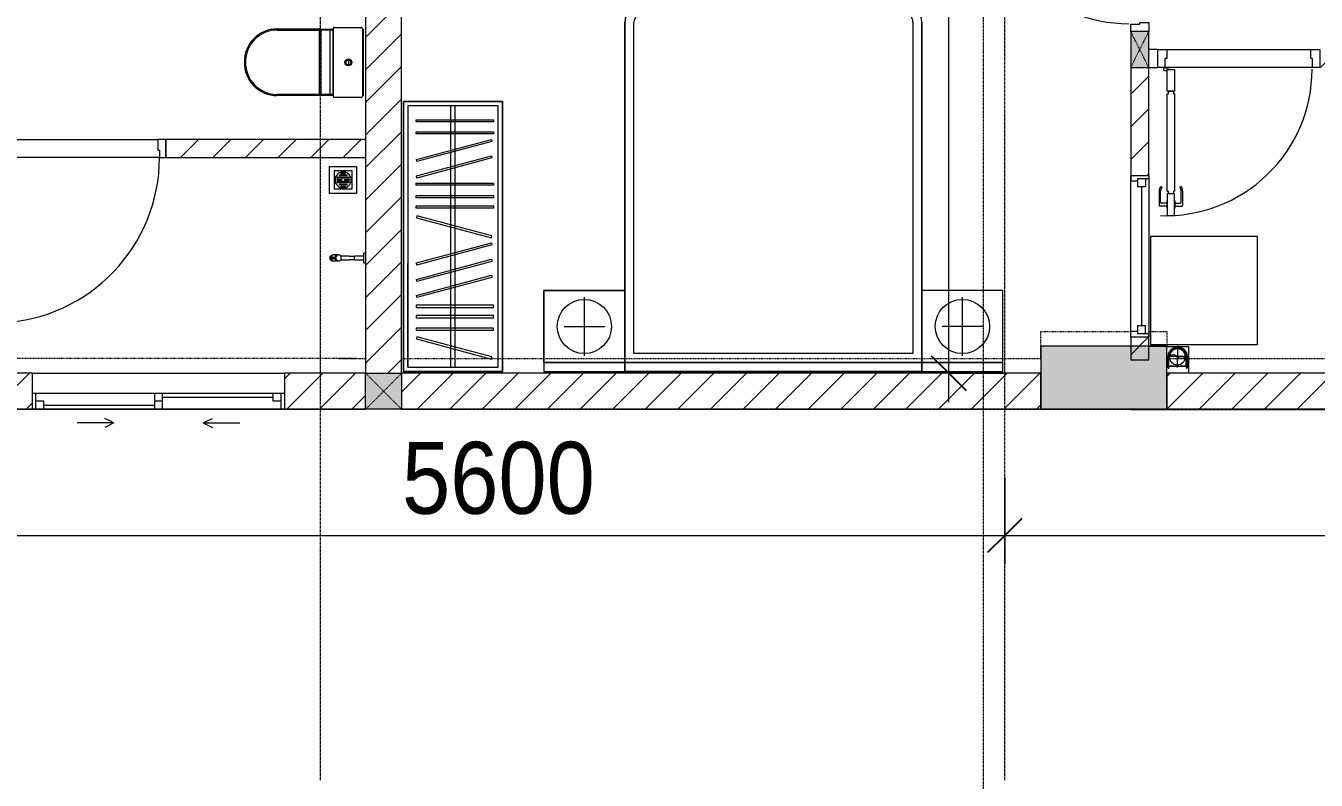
# Model space of a CAD drawing. Header units: millimetres. Extents: x 1591 to 240306, y -15958 to 82755.
# Drawn here: x 127616 to 134784, y 15175 to 19368 of the extents above; entities that cross this region are included whole.
import ezdxf

# ---------------------------------------------------------------- set-up
doc = ezdxf.new("R2010")
doc.units = ezdxf.units.MM
for name, pattern in [('Dash', [6, 3, -3]), ('Dash 1_8_', [6.35, 3.175, -3.175]), ('Dash Dot 3_16_', [7.9375, 4.7625, -1.5875, 0, -1.5875]), ('Grid Line', [22.225, 12.7, -3.175, 3.175, -3.175]), ('IMPORT-CENTER _2_', [40.64, 25.4, -5.08, 5.08, -5.08])]:
    doc.linetypes.add(name, pattern=pattern)
for name, color, linetype, lineweight in [('0-1', 7, 'Continuous', 5), ('A-ANNO-DIMS', 211, 'Continuous', 9), ('A-ANNO-DIMS-160', 211, 'Continuous', 9), ('A-AREA', 32, 'Dash 1_8_', 9), ('A-DETL-GENF-1', 9, 'Continuous', 9), ('A-DETL-GENF-2', 1, 'Continuous', 9), ('A-DOOR-1', 254, 'Continuous', 9), ('A-DOOR-2', 9, 'Continuous', 9), ('A-DOOR-3', 1, 'Continuous', 9), ('A-DOOR-FRAM-1', 1, 'Continuous', 9), ('A-FLOR-1', 250, 'Continuous', 9), ('A-FLOR-2', 9, 'Continuous', 9), ('A-GLAZ', 151, 'Continuous', 9), ('A-GLAZ-1', 254, 'Continuous', 9), ('A-GLAZ-2', 9, 'Continuous', 9), ('A-WALL', 113, 'Continuous', 9), ('A-WALL-1', 253, 'Continuous', 18), ('A-WALL-2', 9, 'Continuous', 9), ('A-WALL-3', 113, 'Continuous', 18), ('A-WALL-PATT-1', 10, 'Continuous', 9), ('A-WALL-PATT-2', 111, 'Continuous', 9), ('G-ANNO-SYMB-1', 111, 'Dash Dot 3_16_', 18), ('G-IMPT-1', 254, 'Continuous', 9), ('G-IMPT-2', 8, 'IMPORT-CENTER _2_', 9), ('G-IMPT-3', 8, 'Continuous', 9), ('I-FURN-1', 254, 'Continuous', 9), ('M-EQPM', 50, 'Continuous', 9), ('P-SANR-FIXT', 6, 'Continuous', 9), ('S-COLS', 52, 'Continuous', 9), ('S-COLS-1', 52, 'Continuous', 5), ('S-COLS-2', 7, 'Continuous', 18), ('S-COLS-3', 254, 'Continuous', 9), ('S-COLS-4', 253, 'Continuous', 18), ('S-COLS-5', 52, 'Continuous', 18), ('S-COLS-HDLN', 52, 'Dash', 9), ('S-COLS-HDLN-1', 9, 'Dash', 9), ('S-GRID-1', 1, 'Grid Line', 9)]:
    doc.layers.add(name, color=color, linetype=linetype, lineweight=lineweight)
doc.styles.add('UTM Avo', font='UTM Avo.ttf', dxfattribs={"width": 0.9, "height": 400})
doc.dimstyles.new('1_Dim_chi_tiet_2_5', dxfattribs={"dimscale": 304.8, "dimtxt": 399.720379, "dimasz": 0.629921, "dimexe": 0.524934, "dimexo": 0.0625, "dimgap": 0.052493, "dimtad": 1, "dimdec": 0, "dimrnd": 5, "dimzin": 0, "dimdsep": 46, "dimtxsty": 'UTM Avo', "dimblk1": 'OBLIQUE', "dimblk2": 'OBLIQUE', "dimsah": 1, "dimcen": 0.09, "dimdle": 0.524934, "dimazin": 0, "dimtfac": 1, "dimtdec": 4, "dimtix": 1, "dimtmove": 0, "dimatfit": 3, "dimfxl": 1.049869, "dimfxlon": 1, "dimtvp": 1, "dimtolj": 1, "dimtzin": 0, "dimarcsym": 2})
doc.dimstyles.new('1_Dim_chi_tiet_2_5_1', dxfattribs={"dimscale": 304.8, "dimtxt": 399.720379, "dimasz": 0.629921, "dimexe": 0.524934, "dimexo": 0.0625, "dimgap": 0.052493, "dimtad": 1, "dimdec": 0, "dimrnd": 5, "dimzin": 0, "dimdsep": 46, "dimtxsty": 'UTM Avo', "dimblk1": 'OBLIQUE', "dimblk2": 'OBLIQUE', "dimsah": 1, "dimcen": 0.09, "dimdle": 0.524934, "dimazin": 0, "dimtfac": 1, "dimtdec": 4, "dimtix": 1, "dimtmove": 0, "dimatfit": 3, "dimfxl": 1.049869, "dimfxlon": 1, "dimtvp": 1, "dimtolj": 1, "dimtzin": 0, "dimarcsym": 2})
pattern_1 = [(45, (0, 0), (-90.50967, 90.50967), [])]
pattern_2 = [(45, (11001.35, 0), (-90.50967, 90.50967), [])]

# ---------------------------------------------------------------- blocks, each defined once
blk = doc.blocks.new('NCV_TKTC_KET CAU_rvt-1-TKCS_MB TẦNG 3-4')
at = {"layer": 'S-COLS-1'}
blk.add_hatch(color=256, dxfattribs=at).paths.add_polyline_path([(122952.6, 17236.9), (122952.6, 17586.9), (122252.6, 17586.9), (122252.6, 17236.9)])
at = {"layer": 'A-FLOR-1'}
blk.add_line((122752.4, 17235.3), (124752.5, 17235.3), dxfattribs=at)
at = {"layer": 'S-COLS-2'}
for p, q in [((122952.6, 17586.9), (122252.6, 17586.9)), ((122252.6, 17586.9), (122252.6, 17236.9)), ((122952.6, 17236.9), (122952.6, 17586.9)), ((122252.6, 17236.9), (122952.6, 17236.9))]:
    blk.add_line(p, q, dxfattribs=at)
blk = doc.blocks.new('DOOR_CW_01 CANH MO-PANEL KINH - DIW_01-900x2200-CỬA GỖ VÂN LAMINATE-V156-TKCS_MB TẦNG 3-4')
at = {"layer": 'A-DETL-GENF-1'}
for p, q in [((-397, -182), (-397, -62)), ((-397, -62), (-357, -62)), ((-357, -62), (-357, -182)), ((-357, -182), (-397, -182)), ((-397, -196), (-391, -196)), ((-397, -738), (-397, -196)), ((-391, -196), (-391, -182)), ((-391, -182), (-363, -182)), ((-363, -182), (-363, -196)), ((-357, -196), (-363, -196)), ((-357, -196), (-357, -738)), ((-433.9, -711.2), (-427.3, -715.8)), ((-320.1, -711.2), (-326.7, -715.8)), ((-442, -737), (-442, -816.5)), ((-434, -799.5), (-434, -737)), ((-397, -738), (-391, -738)), ((-357, -752), (-397, -752)), ((-397, -752), (-397, -872)), ((-391, -752), (-391, -738)), ((-363, -752), (-391, -752)), ((-357, -738), (-363, -738)), ((-363, -738), (-363, -752)), ((-357, -872), (-357, -752)), ((-320, -799.5), (-320, -737)), ((-312, -737), (-312, -816.5)), ((-399, -820.5), (-438, -820.5)), ((-399, -803.5), (-430, -803.5)), ((-399, -792.2), (-399, -831.8)), ((-397, -792.2), (-399, -792.2)), ((-399, -831.8), (-397, -831.8)), ((-397, -792.2), (-397, -831.8)), ((-357, -792.2), (-357, -831.8)), ((-357, -792.2), (-355, -792.2)), ((-355, -831.8), (-357, -831.8)), ((-355, -792.2), (-355, -831.8)), ((-355, -803.5), (-324, -803.5)), ((-355, -820.5), (-316, -820.5)), ((-397, -872), (-357, -872))]:
    blk.add_line(p, q, dxfattribs=at)
blk.add_circle((-407, -60), 10, dxfattribs=at)
for centre, radius, start, end in [((-407, -60), 814, 268, 0), ((-397, -737), 45, 145, 180), ((-397, -737), 37, 145, 180), ((-357, -737), 37, 0, 35), ((-357, -737), 45, 360, 35), ((-438, -816.5), 4, 180, 270), ((-430, -799.5), 4, 180, 270), ((-324, -799.5), 4, 270, 0), ((-316, -816.5), 4, 270, 0)]:
    blk.add_arc(centre, radius, start, end, dxfattribs=at)
at = {"layer": 'A-DOOR-2'}
for p, q in [((-450, -50), (-450, 50)), ((-450, 50), (-400, 50)), ((-400, 50), (-400, 0)), ((400, 0), (400, 50)), ((400, 50), (450, 50)), ((-410, -50), (-450, -50)), ((-410, 0), (-410, -50)), ((-400, 0), (-410, 0)), ((-407, -50), (-382, -50)), ((410, 0), (400, 0)), ((410, -50), (410, 0)), ((450, -50), (410, -50))]:
    blk.add_line(p, q, dxfattribs=at)
blk = doc.blocks.new('M_Fixed - 900 x 1400-901190-TKCS_MB TẦNG 3-4')
at = {"layer": 'A-GLAZ-2'}
for p, q in [((-450, 63), (-431, 63)), ((-431, 63), (-431, 0)), ((-431, 44), (-387, 44)), ((-387, 44), (-387, 0)), ((-387, 22), (387, 22)), ((387, 44), (387, 0)), ((431, 44), (387, 44)), ((431, 63), (431, 0)), ((448.9, 63), (431, 63)), ((-450, -37), (-418, -37)), ((-431, 0), (-387, 0)), ((-418, 0), (-418, -37)), ((387, 0), (431, 0)), ((418, 0), (418, -37)), ((450, -37), (418, -37))]:
    blk.add_line(p, q, dxfattribs=at)
blk = doc.blocks.new('MAY GIAT - MAY GIAT_dwg-348053-TKCS_MB TẦNG 3-4')
at = {"layer": 'G-IMPT-1', "flags": 128}
blk.add_lwpolyline([(5, 596.6), (5, 2.3), (605, 2.3), (605, 596.6)], close=True, dxfattribs=at)
blk = doc.blocks.new('MAY GIAT - MAY GIAT-348233-TKCS_MB TẦNG 3-4')
at = {"layer": 'I-FURN-1'}
for p, q in [((5, 596.6), (5, 2.3)), ((605, 596.6), (5, 596.6)), ((605, 2.3), (605, 596.6)), ((5, 2.3), (605, 2.3))]:
    blk.add_line(p, q, dxfattribs=at)
blk.add_blockref('MAY GIAT - MAY GIAT_dwg-348053-TKCS_MB TẦNG 3-4', (0, 0))
blk = doc.blocks.new('G1_SOF - BO TRU - 100x200-745959-TKCS_MB TẦNG 3-4')
at = {"layer": 'S-COLS'}
blk.add_hatch(color=256, dxfattribs=at).paths.add_polyline_path([(-50, 100), (-50, -100), (50, -100), (50, 100)])
at = {"layer": 'S-COLS-4'}
for p, q in [((50, 100), (-50, 100)), ((-50, 100), (-50, -100)), ((50, -100), (50, 100)), ((-50, -100), (50, -100))]:
    blk.add_line(p, q, dxfattribs=at)
at = {"layer": 'S-COLS-HDLN-1'}
for p, q in [((50, 100), (-50, -100)), ((-50, 100), (50, -100))]:
    blk.add_line(p, q, dxfattribs=at)
blk = doc.blocks.new('DOOR_CW_01 CANH MO-PANEL KINH - DIG_01-900x2200-CỬA NHÔM KÍNH-901215-TKCS_MB TẦNG 3-4')
at = {"layer": 'A-DETL-GENF-1'}
for p, q in [((-397, -182), (-397, -62)), ((-397, -62), (-357, -62)), ((-357, -62), (-357, -182)), ((-357, -182), (-397, -182)), ((-397, -196), (-391, -196)), ((-397, -738), (-397, -196)), ((-391, -196), (-391, -182)), ((-391, -182), (-363, -182)), ((-363, -182), (-363, -196)), ((-357, -196), (-363, -196)), ((-357, -196), (-357, -738)), ((-433.9, -711.2), (-427.3, -715.8)), ((-320.1, -711.2), (-326.7, -715.8)), ((-442, -737), (-442, -816.5)), ((-434, -799.5), (-434, -737)), ((-397, -738), (-391, -738)), ((-357, -752), (-397, -752)), ((-397, -752), (-397, -872)), ((-391, -752), (-391, -738)), ((-363, -752), (-391, -752)), ((-357, -738), (-363, -738)), ((-363, -738), (-363, -752)), ((-357, -872), (-357, -752)), ((-320, -799.5), (-320, -737)), ((-312, -737), (-312, -816.5)), ((-399, -820.5), (-438, -820.5)), ((-399, -803.5), (-430, -803.5)), ((-399, -792.2), (-399, -831.8)), ((-397, -792.2), (-399, -792.2)), ((-399, -831.8), (-397, -831.8)), ((-397, -792.2), (-397, -831.8)), ((-357, -792.2), (-357, -831.8)), ((-357, -792.2), (-355, -792.2)), ((-355, -831.8), (-357, -831.8)), ((-355, -792.2), (-355, -831.8)), ((-355, -803.5), (-324, -803.5)), ((-355, -820.5), (-316, -820.5)), ((-397, -872), (-357, -872))]:
    blk.add_line(p, q, dxfattribs=at)
blk.add_circle((-407, -60), 10, dxfattribs=at)
for centre, radius, start, end in [((-407, -60), 814, 268, 0), ((-397, -737), 45, 145, 180), ((-397, -737), 37, 145, 180), ((-357, -737), 37, 0, 35), ((-357, -737), 45, 360, 35), ((-438, -816.5), 4, 180, 270), ((-430, -799.5), 4, 180, 270), ((-324, -799.5), 4, 270, 0), ((-316, -816.5), 4, 270, 0)]:
    blk.add_arc(centre, radius, start, end, dxfattribs=at)
at = {"layer": 'A-DOOR-2'}
for p, q in [((-450, -50), (-450, 50)), ((-450, 50), (-400, 50)), ((-400, 50), (-400, 0)), ((400, 0), (400, 50)), ((400, 50), (450, 50)), ((450, 50), (450, -50)), ((-410, -50), (-450, -50)), ((-410, 0), (-410, -50)), ((-400, 0), (-410, 0)), ((-407, -50), (-382, -50)), ((410, 0), (400, 0)), ((410, -50), (410, 0)), ((450, -50), (410, -50))]:
    blk.add_line(p, q, dxfattribs=at)
blk = doc.blocks.new('GIUONG NGU-2TAB-1600x2000 - GIUONG NGU-2TAB-1600x2000-885815-TKCS_MB TẦNG 3-4')
at = {"layer": 'I-FURN-1'}
for p, q in [((458.5, 0), (8.5, 0)), ((8.5, 0), (8.5, -50)), ((458.5, -50), (458.5, 0)), ((2108.2, 0), (458.5, 0)), ((458.5, 0), (458.5, -50)), ((458.5, 0), (2108.2, 0)), ((2108.2, -50), (2108.2, 0)), ((458.5, -50), (8.5, -50)), ((8.5, -50), (8.5, -450.3)), ((8.5, -50), (458.5, -50)), ((458.5, -50), (8.5, -50)), ((8.5, -50), (8.5, -450.3)), ((458.5, -450.3), (458.5, -50)), ((2108.2, -50), (458.5, -50)), ((458.5, -50), (458.5, -1938.9)), ((458.5, -50), (2108.2, -50)), ((458.5, -1938.9), (458.5, -50)), ((458.5, -450.3), (458.5, -50)), ((458.5, -50), (2108.2, -50)), ((2558.2, 0), (2108.2, 0)), ((2108.2, 0), (2108.2, -50)), ((2558.2, -50), (2108.2, -50)), ((2108.2, -50), (2108.2, -450.3)), ((2108.2, -1938.9), (2108.2, -50)), ((2108.2, -50), (2558.2, -50)), ((2108.2, -50), (2558.2, -50)), ((2108.2, -450.3), (2108.2, -50)), ((2108.2, -50), (2108.2, -1938.9)), ((2558.2, -50), (2558.2, 0)), ((2558.2, -450.3), (2558.2, -50)), ((2558.2, -50), (2558.2, -450.3)), ((233.5, -86.8), (233.5, -413.5)), ((508.5, -100), (2058.2, -100)), ((508.5, -1938.9), (508.5, -100)), ((2058.2, -100), (2058.2, -1938.9)), ((2333.2, -86.8), (2333.2, -413.5)), ((120.2, -250.2), (346.8, -250.2)), ((2446.5, -250.2), (2219.8, -250.2)), ((8.5, -450.3), (458.5, -450.3)), ((8.5, -450.3), (458.5, -450.3)), ((2108.2, -450.3), (2558.2, -450.3)), ((2558.2, -450.3), (2108.2, -450.3)), ((1997.1, -2000), (569.6, -2000)), ((569.6, -2050), (1997.1, -2050)), ((1997.1, -2050), (569.6, -2050))]:
    blk.add_line(p, q, dxfattribs=at)
for centre in [(233.5, -250.2), (2333.2, -250.2)]:
    blk.add_circle(centre, 150.7, dxfattribs=at)
for centre, radius, start, end in [((569.6, -1938.9), 111.1, 180, 270), ((569.6, -1938.9), 111.1, 180, 270), ((569.6, -1938.9), 61.1, 180, 270), ((1997.1, -1938.9), 111.1, 270, 360), ((1997.1, -1938.9), 61.1, 270, 0), ((1997.1, -1938.9), 111.1, 270, 0)]:
    blk.add_arc(centre, radius, start, end, dxfattribs=at)
blk = doc.blocks.new('TU QUAN AO-SUITE ROOM_3 - TU QUAN AO-SUITE ROOM_3-901193-TKCS_MB TẦNG 3-4')
at = {"layer": 'I-FURN-1'}
for p, q in [((-550, 1500), (0, 1500)), ((-550, 0), (-550, 1500)), ((0, 1500), (-550, 1500)), ((-550, 1500), (-550, 0)), ((-24, 1476), (-526, 1476)), ((-526, 1476), (-526, 600)), ((-526, 1476), (-526, 24)), ((-287, 576), (-287, 1476)), ((-263, 576), (-263, 1476)), ((-24, 24), (-24, 1476)), ((0, 1500), (0, 0)), ((0, 0), (0, 1500)), ((-480.1, 1386.9), (-480.1, 1398.9)), ((-480.1, 1398.9), (-50.1, 1398.9)), ((-480.1, 1386.9), (-480.1, 1398.9)), ((-50.1, 1386.9), (-480.1, 1386.9)), ((-50.1, 1398.9), (-50.1, 1386.9)), ((-480.1, 1320.5), (-480.1, 1332.5)), ((-480.1, 1332.5), (-50.1, 1332.5)), ((-480.1, 1320.5), (-480.1, 1332.5)), ((-50.1, 1320.5), (-480.1, 1320.5)), ((-50.1, 1332.5), (-50.1, 1320.5)), ((-478.3, 1178.1), (-61.3, 1289.9)), ((-58.2, 1278.3), (-475.2, 1166.5)), ((-61.3, 1289.9), (-58.2, 1278.3)), ((-478.3, 1086.9), (-61.3, 1198.6)), ((-475.2, 1166.5), (-478.3, 1178.1)), ((-58.2, 1187.1), (-475.2, 1075.3)), ((-61.3, 1198.6), (-58.2, 1187.1)), ((-475.2, 1075.3), (-478.3, 1086.9)), ((-480.1, 1035.3), (-480.1, 1047.3)), ((-480.1, 1047.3), (-50.1, 1047.3)), ((-480.1, 1035.3), (-480.1, 1047.3)), ((-50.1, 1035.3), (-480.1, 1035.3)), ((-50.1, 1047.3), (-50.1, 1035.3)), ((-480.1, 965.8), (-480.1, 977.8)), ((-480.1, 977.8), (-50.1, 977.8)), ((-480.1, 965.8), (-480.1, 977.8)), ((-50.1, 965.8), (-480.1, 965.8)), ((-50.1, 977.8), (-50.1, 965.8)), ((-480.1, 908.6), (-480.1, 920.6)), ((-480.1, 920.6), (-50.1, 920.6)), ((-480.1, 908.6), (-480.1, 920.6)), ((-50.1, 908.6), (-480.1, 908.6)), ((-475.2, 865.5), (-478.3, 853.9)), ((-58.2, 753.7), (-475.2, 865.5)), ((-50.1, 920.6), (-50.1, 908.6)), ((-478.3, 853.9), (-61.3, 742.1)), ((-61.3, 742.1), (-58.2, 753.7)), ((-478.3, 603.1), (-61.3, 714.9)), ((-58.2, 703.3), (-475.2, 591.5)), ((-61.3, 714.9), (-58.2, 703.3)), ((-550, 24), (-550, 576)), ((-526, 24), (-526, 600)), ((-478.3, 511.9), (-61.3, 623.6)), ((-475.2, 591.5), (-478.3, 603.1)), ((-58.2, 612.1), (-475.2, 500.3)), ((-287, 24), (-287, 576)), ((-263, 24), (-263, 576)), ((-61.3, 623.6), (-58.2, 612.1)), ((-478.3, 423.1), (-61.3, 534.9)), ((-475.2, 500.3), (-478.3, 511.9)), ((-58.2, 523.3), (-475.2, 411.5)), ((-61.3, 534.9), (-58.2, 523.3)), ((-480.1, 368.4), (-480.1, 356.4)), ((-50.1, 368.4), (-480.1, 368.4)), ((-475.2, 411.5), (-478.3, 423.1)), ((-50.1, 356.4), (-50.1, 368.4)), ((-480.1, 356.4), (-50.1, 356.4)), ((-480.1, 311.2), (-480.1, 299.2)), ((-50.1, 311.2), (-480.1, 311.2)), ((-480.1, 299.2), (-50.1, 299.2)), ((-50.1, 299.2), (-50.1, 311.2)), ((-480.1, 241.7), (-480.1, 229.7)), ((-50.1, 241.7), (-480.1, 241.7)), ((-480.1, 229.7), (-50.1, 229.7)), ((-50.1, 229.7), (-50.1, 241.7)), ((-475.2, 192.7), (-478.3, 181.1)), ((-478.3, 181.1), (-61.3, 69.4)), ((-58.2, 80.9), (-475.2, 192.7)), ((-61.3, 69.4), (-58.2, 80.9)), ((-526, 24), (-24, 24)), ((0, 0), (-550, 0)), ((-550, 0), (0, 0))]:
    blk.add_line(p, q, dxfattribs=at)
blk = doc.blocks.new('NCV_TKTC_TANG 3 - 4_rvt-2-TKCS_MB TẦNG 3-4')
at = {"layer": 'A-WALL-PATT-1'}
h = blk.add_hatch(dxfattribs=at)
h.set_pattern_fill('FP_1', color=256, style=0, pattern_type=2)
h.set_pattern_definition(pattern_1)
h.paths.add_polyline_path([(122752.6, 17511.9), (122852.6, 17511.9), (122852.6, 17636.9), (122752.6, 17636.9)])
h.paths.add_polyline_path([(122852.6, 18536.9), (122852.6, 19136.9), (122752.6, 19136.9), (122752.6, 18536.9)])
h.paths.add_polyline_path([(122752.6, 20236.9), (122852.6, 20236.9), (122852.6, 20536.5), (122752.6, 20536.5), (122752.6, 20336.9)])
h.paths.add_polyline_path([(122752.6, 21336.5), (122852.6, 21336.5), (122852.6, 22236.9), (122752.6, 22236.9), (122752.6, 21501.2)])
h = blk.add_hatch(dxfattribs=at)
h.set_pattern_fill('FP_1', color=256, style=0, pattern_type=2)
h.set_pattern_definition(pattern_1)
h.paths.add_polyline_path([(123852.6, 19136.9), (123852.6, 19236.9), (123802.6, 19236.9), (123802.6, 19136.9), (123819.7, 19136.9)])
h.paths.add_polyline_path([(122902.6, 19136.9), (122902.6, 19236.9), (122852.6, 19236.9), (122852.6, 19136.9)])
at = {"layer": 'A-FLOR-2'}
for p, q in [((122952.6, 19236.9), (123752.6, 19236.9)), ((122852.6, 17587.4), (122952.6, 17587.4))]:
    blk.add_line(p, q, dxfattribs=at)
at = {"layer": 'A-WALL-1'}
for p, q in [((122902.6, 19236.9), (122852.6, 19236.9)), ((122902.6, 19136.9), (122902.6, 19236.9)), ((122752.6, 19136.9), (122752.6, 18536.9)), ((122852.6, 18536.9), (122852.6, 19136.9)), ((122852.6, 19136.9), (122902.6, 19136.9)), ((122752.6, 18536.9), (122852.6, 18536.9)), ((122752.6, 17636.9), (122752.6, 17511.9)), ((122852.6, 17636.9), (122752.6, 17636.9)), ((122852.6, 17511.9), (122852.6, 17636.9)), ((122752.6, 17511.9), (122852.6, 17511.9))]:
    blk.add_line(p, q, dxfattribs=at)
at = {"layer": 'A-WALL-2'}
for p, q in [((122952.6, 19236.9), (123752.6, 19236.9)), ((123762.6, 19136.9), (122942.6, 19136.9)), ((122752.6, 17636.9), (122752.6, 18536.9)), ((122852.6, 18536.9), (122852.6, 17636.9))]:
    blk.add_line(p, q, dxfattribs=at)
at = {"layer": 'A-DOOR-1', "rotation": 269.9999999999995}
blk.add_blockref('DOOR_CW_01 CANH MO-PANEL KINH - DIW_01-900x2200-CỬA GỖ VÂN LAMINATE-V156-TKCS_MB TẦNG 3-4', (122802.6, 19786.9), dxfattribs=at)
at = {"layer": 'A-DOOR-1'}
blk.add_blockref('DOOR_CW_01 CANH MO-PANEL KINH - DIG_01-900x2200-CỬA NHÔM KÍNH-901215-TKCS_MB TẦNG 3-4', (123352.6, 19186.9), dxfattribs=at)
at = {"layer": 'A-GLAZ-1', "rotation": 269.9999999999995}
blk.add_blockref('M_Fixed - 900 x 1400-901190-TKCS_MB TẦNG 3-4', (122789.6, 18086.9), dxfattribs=at)
at = {"layer": 'I-FURN-1'}
for name, p, rotation in [('GIUONG NGU-2TAB-1600x2000 - GIUONG NGU-2TAB-1600x2000-885815-TKCS_MB TẦNG 3-4', (122051, 17446.9), 180), ('MAY GIAT - MAY GIAT-348233-TKCS_MB TẦNG 3-4', (122860.3, 18202.4), 269.9999999999991)]:
    blk.add_blockref(name, p, dxfattribs=dict(at, rotation=rotation))
blk.add_blockref('TU QUAN AO-SUITE ROOM_3 - TU QUAN AO-SUITE ROOM_3-901193-TKCS_MB TẦNG 3-4', (119262.6, 17446.9), dxfattribs=at)
at = {"layer": 'S-COLS-3', "rotation": 180}
blk.add_blockref('G1_SOF - BO TRU - 100x200-745959-TKCS_MB TẦNG 3-4', (122802.6, 19236.9), dxfattribs=at)
blk = doc.blocks.new('1_FAMILY RVT - W01-WxH 1400x1400xmm-V13-TKCS_MB TẦNG 3-4')
at = {"layer": 'A-GLAZ'}
for q in [(299.2, 197.79), (299.2, 146.99), (451.6, 172.39)]:
    blk.add_line((248.4, 172.39), q, dxfattribs=at)
blk = doc.blocks.new('G1_SOF - BO TRU - 200x200-3054294-TKCS_MB TẦNG 3-4')
at = {"layer": 'S-COLS'}
blk.add_hatch(color=256, dxfattribs=at).paths.add_polyline_path([(100, 100), (-100, 100), (-100, -100), (100, -100)])
at = {"layer": 'S-COLS-5'}
for p, q in [((-100, 100), (100, 100)), ((-100, -100), (-100, 100)), ((100, 100), (100, -100)), ((100, -100), (-100, -100))]:
    blk.add_line(p, q, dxfattribs=at)
at = {"layer": 'S-COLS-HDLN'}
for p, q in [((100, -100), (-100, 100)), ((-100, -100), (100, 100))]:
    blk.add_line(p, q, dxfattribs=at)
blk = doc.blocks.new('TKTC_XREF_251221_MB TANG 2-7 - TKTC_XREF_260130_MB TANG 2-5_dwg_$cc-V82-TKCS_MB TẦNG 3-4')
at = {"layer": 'G-IMPT-2'}
for p, q in [((-0.673, 0), (0.673, 0)), ((0, -0.673), (0, 0.652))]:
    blk.add_line(p, q, dxfattribs=at)
at = {"layer": 'M-EQPM'}
blk.add_circle((0, 0), 0.5, dxfattribs=at)
for centre, radius, start, end in [((0, 0), 0.5, 90, 270), ((0.188, 0.25), 0.313, 126.8699, 233.1301), ((-0.188, -0.25), 0.313, 306.8699, 53.1301)]:
    blk.add_arc(centre, radius, start, end, dxfattribs=at)
blk = doc.blocks.new('TKTC_XREF_251221_MB TANG 2-7 - TKTC_XREF_260130_MB TANG 2-5_dwg_CUM U_DN100-4746796-TKCS_MB TẦNG 3-4')
at = {"layer": 'G-IMPT-3'}
blk.add_hatch(color=256, dxfattribs=at).paths.add_polyline_path([(0, 61), (0, 57), (14.8, 55.1), (28.5, 49.4), (40.3, 40.3), (49.4, 28.5), (55.1, 14.8), (57, 0), (55.1, -14.8), (49.4, -28.5), (40.3, -40.3), (28.5, -49.4), (14.8, -55.1), (0, -57), (0, -61), (15.8, -58.9), (30.5, -52.8), (43.1, -43.1), (52.8, -30.5), (58.9, -15.8), (61, 0), (58.9, 15.8), (52.8, 30.5), (43.1, 43.1), (30.5, 52.8), (15.8, 58.9)])
for p, q in [((-79.1, 66.6), (-79.1, 63.4)), ((-76.6, 66.6), (-76.6, 63.4)), ((-74.6, 66.6), (-74.6, 63.4)), ((-72.7, 69.3), (-72.7, 60.7)), ((-66.9, 67.9), (-71.7, 67.9)), ((-66.9, 62.1), (-71.7, 62.1)), ((-65, 69), (0, 69)), ((-79.1, -63.4), (-79.1, -66.6)), ((-76.6, -63.4), (-76.6, -66.6)), ((-74.6, -63.4), (-74.6, -66.6)), ((-72.7, -60.7), (-72.7, -69.3)), ((-66.9, -62.1), (-71.7, -62.1)), ((-66.9, -67.9), (-71.7, -67.9)), ((-65, -69), (0, -69))]:
    blk.add_line(p, q, dxfattribs=at)
at = {"layer": 'G-IMPT-3', "flags": 128}
for points in [[(-72.7, 67.6), (-78.1, 67.6), (-78.1, 62.4), (-72.7, 62.4)], [(-71.7, 59.2), (-66.9, 59.2), (-66.9, 70.8), (-71.7, 70.8)], [(-66.9, 70.8), (-66.9, 72.7), (-65, 72.7), (-65, 57.3), (-66.9, 57.3), (-66.9, 59.2)], [(-65, 61), (0, 61), (0, 57)], [(-72.7, -62.4), (-78.1, -62.4), (-78.1, -67.6), (-72.7, -67.6)], [(-71.7, -70.8), (-66.9, -70.8), (-66.9, -59.2), (-71.7, -59.2)], [(-66.9, -59.2), (-66.9, -57.3), (-65, -57.3), (-65, -72.7), (-66.9, -72.7), (-66.9, -70.8)], [(-65, -61), (0, -61), (0, -57)]]:
    blk.add_lwpolyline(points, dxfattribs=at)
at = {"layer": 'G-IMPT-3'}
for centre, radius, start, end in [((-78.1, 66.6), 0.96, 90, 180), ((-78.1, 63.4), 0.96, 180, 270), ((-71.1, 69.3), 1.56, 112.61986, 247.38014), ((-67.9, 65), 4.8, 143.1301, 216.8699), ((-71.1, 60.7), 1.56, 112.61986, 247.38014), ((0, 0), 69, 270, 90), ((0, 0), 61, 270, 90), ((0, 0), 57, 270, 90), ((-78.1, -63.4), 0.96, 90, 180), ((-78.1, -66.6), 0.96, 180, 270), ((-71.1, -60.7), 1.56, 112.61986, 247.38014), ((-67.9, -65), 4.8, 143.1301, 216.8699), ((-71.1, -69.3), 1.56, 112.61986, 247.38014)]:
    blk.add_arc(centre, radius, start, end, dxfattribs=at)
blk = doc.blocks.new('TKTC_XREF_251221_MB TANG 2-7 - TKTC_XREF_251221_MB TANG 2-7-2039446-TKCS_MB TẦNG 3-4')
at = {"layer": 'M-EQPM'}
for p, q in [((89301, 240), (89301, 349.9)), ((89301, 349.9), (89420.6, 349.9)), ((89420.6, 349.9), (89420.6, 240)), ((89301, 200), (89301, 240)), ((89301, 240), (89420.6, 240)), ((89420.6, 240), (89301, 240)), ((89420.8, 240), (89420.8, 200))]:
    blk.add_line(p, q, dxfattribs=at)
at = {"extrusion": (0, 0, -1), "xscale": 90.00000000005102, "yscale": 90.00000000005102, "zscale": -90.000000000051, "rotation": 270.374026779938}
blk.add_blockref('TKTC_XREF_251221_MB TANG 2-7 - TKTC_XREF_260130_MB TANG 2-5_dwg_$cc-V82-TKCS_MB TẦNG 3-4', (-89358.6, 292.9), dxfattribs=at)
at = {"xscale": 0.7894736842105242, "yscale": 0.7894736842105242, "zscale": 0.7894736842105242, "rotation": 89.99999999844378}
blk.add_blockref('TKTC_XREF_251221_MB TANG 2-7 - TKTC_XREF_260130_MB TANG 2-5_dwg_CUM U_DN100-4746796-TKCS_MB TẦNG 3-4', (89360.4, 291.3), dxfattribs=at)
blk = doc.blocks.new('1_FAMILY RVT - W01-WxH 1400x1400xmm-411185-TKCS_MB TẦNG 3-4')
at = {"layer": 'A-GLAZ'}
for p, q in [((-700, 103.81), (700, 103.81)), ((-700, -96.19), (-700, 103.81)), ((700, 103.81), (700, -96.19)), ((-700, -7.29), (-680.95, -7.29)), ((-680.95, -7.29), (-22.225, -7.29)), ((-680.95, -96.19), (-680.95, -7.29)), ((-636.5, -51.74), (-680.95, -51.74)), ((-636.5, -96.19), (-636.5, -51.74)), ((-22.225, -7.29), (22.225, -7.29)), ((-22.225, -7.29), (-22.225, -96.19)), ((22.225, -51.74), (-22.225, -51.74)), ((22.225, -7.29), (636.5, -7.29)), ((22.225, -96.19), (22.225, -7.29)), ((22.225, -29.515), (636.5, -29.515)), ((636.5, -7.29), (700, -7.29)), ((636.5, -51.74), (636.5, -7.29)), ((680.95, -51.74), (636.5, -51.74)), ((680.95, -96.19), (680.95, -7.29)), ((700, -96.19), (-700, -96.19)), ((-700, -96.19), (-636.5, -96.19)), ((-636.5, -73.965), (-22.225, -73.965)), ((-636.5, -96.19), (-22.225, -96.19)), ((-22.225, -96.19), (22.225, -96.19)), ((22.225, -96.19), (680.95, -96.19)), ((680.95, -96.19), (700, -96.19)), ((248.4, -172.39), (299.2, -146.99)), ((248.4, -172.39), (299.2, -197.79)), ((248.4, -172.39), (451.6, -172.39))]:
    blk.add_line(p, q, dxfattribs=at)
blk = doc.blocks.new('FD_04 - FD_04-900x2200mm-4731490-TKCS_MB TẦNG 3-4')
at = {"layer": 'A-DETL-GENF-2'}
for p, q in [((420, 50), (420, 970)), ((420, 970), (460, 970)), ((460, 970), (460, 50)), ((460, 50), (420, 50))]:
    blk.add_line(p, q, dxfattribs=at)
blk.add_arc((460, 50), 920, 92.49191, 180, dxfattribs=at)
at = {"layer": 'A-DOOR-FRAM-1'}
for p, q in [((-460, 50), (-495, 50)), ((-495, 50), (-495, -50)), ((-460, 10), (-460, 50)), ((-450, 10), (-460, 10)), ((-450, -50), (-450, 10)), ((460, 10), (450, 10)), ((450, 10), (450, -50)), ((495, 50), (460, 50)), ((460, 50), (460, 10)), ((495, -50), (495, 50)), ((-495, -50), (-450, -50)), ((450, -50), (495, -50))]:
    blk.add_line(p, q, dxfattribs=at)
blk = doc.blocks.new('PF_Water_Closet-Duravit-Starck 3-012601 - Generic Toilet-4731492-TKCS_MB TẦNG 3-4')
at = {"layer": 'P-SANR-FIXT'}
for p, q in [((-206.9, -272.2), (-206.9, -126.1)), ((-201.3, -118.2), (175.4, -118.2)), ((-197.1, -112.7), (172.9, -112.7)), ((-197.1, -118.2), (-197.1, -112.7)), ((172.9, -118.2), (172.9, -112.7)), ((182.6, -126.3), (182.6, -272)), ((-25.7, -195.8), (1.3, -195.8)), ((173.2, -280.1), (-201.3, -280.1)), ((-197.9, -280.1), (171.4, -280.1)), ((-197.9, -356.6), (-197.9, -280.1)), ((-192.3, -280.1), (-192.3, -349.6)), ((165.7, -280.1), (165.7, -349.6)), ((171.4, -280.1), (171.4, -356.6)), ((-198.6, -591.8), (-198.6, -357.4)), ((171.4, -356.6), (-197.9, -356.6)), ((-197.6, -299.5), (171.7, -299.5)), ((-192.3, -591.8), (-192.3, -349.6)), ((-191.9, -349.6), (165.2, -349.6)), ((165.7, -349.6), (165.7, -591.8)), ((172, -356.4), (172, -591.8))]:
    blk.add_line(p, q, dxfattribs=at)
for radius in [19, 14.6, 13.8]:
    blk.add_circle((-12.2, -195.8), radius, dxfattribs=at)
for centre, radius, start, end in [((-199.6, -125.3), 7.31, 103.74834, 186.25166), ((175.4, -125.5), 7.27, 353.66955, 90), ((-199.6, -273), 7.31, 173.74834, 256.25166), ((173.2, -270.5), 9.56, 270, 351.02616), ((-191.9, -356.4), 6.83, 90, 187.96341), ((165.2, -356.4), 6.83, 360, 90), ((-17.1, -591.8), 181.6, 180, 271.18931), ((-17.1, -591.8), 175.2, 180, 271.23242), ((-9.5, -591.8), 181.6, 268.81069, 0), ((-9.5, -591.8), 175.2, 268.76758, 360)]:
    blk.add_arc(centre, radius, start, end, dxfattribs=at)
blk = doc.blocks.new('THU NUOC - THU NUOC-1275255-TKCS_MB TẦNG 3-4')
at = {"layer": 'M-EQPM'}
for p, q in [((-66.3, -70.6), (-66.3, 79.4)), ((-66.3, 79.4), (83.7, 79.4)), ((83.7, 79.4), (83.7, -70.6)), ((58.7, 54.4), (-41.3, 54.4)), ((-41.3, 54.4), (-41.3, -45.6)), ((-23.3, 19.6), (40.9, 19.6)), ((40.9, 13.6), (-23.3, 13.6)), ((-23.3, 7.2), (0.7, 7.2)), ((0.7, 1.2), (-23.3, 1.2)), ((-11, 32.1), (28.5, 32.1)), ((28.5, 26.1), (-11, 26.1)), ((-1.1, 44.5), (18.5, 44.5)), ((18.5, 38.5), (-1.1, 38.5)), ((0.7, 7.2), (0.7, 1.2)), ((16.7, 1.2), (16.7, 7.2)), ((16.7, 7.2), (40.9, 7.2)), ((40.9, 1.2), (16.7, 1.2)), ((58.7, -45.6), (58.7, 54.4)), ((83.7, -70.6), (-66.3, -70.6)), ((-41.3, -45.6), (58.7, -45.6)), ((-23.3, -4.8), (40.9, -4.8)), ((40.9, -10.8), (-23.3, -10.8)), ((-11, -17.3), (28.5, -17.3)), ((28.5, -23.3), (-11, -23.3)), ((-1.1, -29.6), (18.5, -29.6)), ((18.5, -35.6), (-1.1, -35.6))]:
    blk.add_line(p, q, dxfattribs=at)
for centre, radius, start, end in [((8.7, 4.4), 45, 0, 180), ((8.7, 4.4), 45, 360, 180), ((8.7, 4.4), 45, 180, 0), ((8.7, 4.4), 45, 180, 360), ((-23.3, 16.6), 3, 90, 270), ((-23.3, 4.2), 3, 90, 270), ((-11, 29.1), 3, 90, 270), ((-1.1, 41.5), 3, 90, 270), ((18.5, 41.5), 3, 270, 90), ((28.5, 29.1), 3, 270, 90), ((40.9, 16.6), 3, 270, 90), ((40.9, 4.2), 3, 270, 90), ((-23.3, -7.8), 3, 90, 270), ((-11, -20.3), 3, 90, 270), ((-1.1, -32.6), 3, 90, 270), ((18.5, -32.6), 3, 270, 90), ((28.5, -20.3), 3, 270, 90), ((40.9, -7.8), 3, 270, 90)]:
    blk.add_arc(centre, radius, start, end, dxfattribs=at)
blk = doc.blocks.new('Blocks_Link Wall Mounted Faucet_F03482EN - Unique-4772221-TKCS_MB TẦNG 3-4')
at = {"layer": 'P-SANR-FIXT'}
for p, q in [((-27, 0), (-27, -10)), ((27, -10), (27, 0)), ((-27, -10), (-26.1, -10)), ((27, -10), (-27, -10)), ((-10, -10), (-10, -62.5)), ((-5, -62.5), (-10, -62.5)), ((-2.6, -62.5), (-4.9, -62.5)), ((0, -62.5), (-2.5, -62.5)), ((2.5, -62.5), (0, -62.5)), ((10, -62.5), (2.6, -62.5)), ((10, -62.5), (10, -10)), ((26.1, -10), (27, -10)), ((-10, -91.3), (-10, -138.2)), ((10, -138.2), (10, -91.3)), ((-16.6, -149.8), (-16.6, -155.7)), ((-16.6, -156.2), (-16.6, -175.9)), ((-16.6, -176.5), (-16.6, -180.2)), ((-11.6, -187.2), (-11.6, -189.5)), ((-3, -167.9), (-3, -189.9)), ((3, -189.9), (3, -167.9)), ((11.6, -189.5), (11.6, -187.2)), ((16.6, -155.7), (16.6, -149.8)), ((16.6, -175.9), (16.6, -156.2)), ((16.6, -180.2), (16.6, -176.5))]:
    blk.add_line(p, q, dxfattribs=at)
at = {"layer": 'P-SANR-FIXT', "flags": 128}
for points in [[(-10, -91.3), (-10, -88.2), (-10, -85.1), (-10, -81.9), (-10, -78.7), (-10, -75.5), (-10, -72.3), (-10, -69), (-10, -65.7), (-10, -62.5)], [(10, -62.5), (10, -65.8), (10, -69.1), (10, -72.4), (10, -75.6), (10, -78.8), (10, -82), (10, -85.2), (10, -88.3), (10, -91.3)]]:
    blk.add_lwpolyline(points, dxfattribs=at)
at = {"layer": 'P-SANR-FIXT'}
for centre, major_axis, ratio, start_param, end_param in [((0, -62.5), (-10, 0), 0.025141, 4.712389, 6.283185), ((0, -62.5), (-10, 0), 0.025141, 3.141593, 4.712389), ((0, -149.8), (16.6, 0), 0.927184, 1.570796, 4.712389), ((0, -149.8), (16.6, 0), 0.927184, 4.712389, 7.853982), ((0, -155.7), (16.6, 0), 0.927184, 2.929438, 4.538682), ((0, -156.2), (16.6, 0), 0.927184, 2.909063, 4.538681), ((0, -180.2), (16.6, 0), 0.927184, 3.006493, 4.712389), ((0, -175.9), (16.6, 0), 0.927184, 3.141593, 4.712389), ((0, -176.5), (16.6, 0), 0.927184, 3.141593, 4.712389), ((0, -189.5), (11.6, 0), 0.927184, 2.958424, 4.712389), ((0, -185.8), (12, 0), 0.927184, 3.318369, 4.712389), ((0, -186.4), (11.6, 0), 0.927184, 3.258388, 3.665191), ((0, -186.4), (10.8, 0), 0.927184, 3.327301, 3.665191), ((0, -183.2), (12, 0), 0.927184, 3.630775, 4.336226), ((0, -189.9), (3, 0), 0.374607, 1.570796, 4.712389), ((0, -175.9), (-16.6, 0), 0.927184, 1.570796, 3.141593), ((0, -176.5), (16.6, 0), 0.927184, 4.712389, 6.222573), ((0, -180.2), (-16.6, 0), 0.927184, 1.570796, 3.202205), ((0, -189.5), (-11.6, 0), 0.927184, 1.570796, 3.324762), ((0, -185.8), (-12, 0), 0.927184, 1.570796, 2.964816), ((0, -183.2), (-12, 0), 0.927184, 1.570796, 2.65241), ((0, -189.9), (-3, 0), 0.374607, 1.570796, 4.712389), ((0, -155.7), (16.6, 0), 0.927184, 4.886096, 6.49534), ((0, -156.2), (16.6, 0), 0.927184, 4.886097, 6.515715), ((0, -186.4), (10.8, 0), 0.927184, 5.759587, 6.097477), ((0, -186.4), (11.6, 0), 0.927184, 5.759587, 6.16639)]:
    blk.add_ellipse(centre, major_axis=major_axis, ratio=ratio, start_param=start_param, end_param=end_param, dxfattribs=at)
for points, knots in [([(-2.6, -168.6), (-2.7, -168.5), (-2.8, -168.3), (-3, -168.1), (-3, -167.9), (-3, -167.8), (-2.9, -167.6), (-2.7, -167.5), (-2.3, -167.3), (-1.8, -167.2), (-1.1, -167.1), (-0.5, -167.1), (0, -167.1)], [0.3333333, 0.3333333, 0.3333333, 0.3333333, 0.3888889, 0.4444444, 0.5138889, 0.5486111, 0.5833333, 0.6527778, 0.7222222, 0.7916667, 0.8611111, 1, 1, 1, 1]), ([(0, -167.1), (0.2, -167.1), (0.5, -167.1), (1, -167.1), (1.5, -167.1), (1.9, -167.2), (2.3, -167.3), (2.6, -167.4), (2.8, -167.6), (3, -167.8), (3, -167.9), (3, -168.1), (2.9, -168.3), (2.8, -168.4), (2.7, -168.5)], [0, 0, 0, 0, 0.0555556, 0.1111111, 0.1666667, 0.2222222, 0.2777778, 0.3333333, 0.3888889, 0.4444444, 0.5138889, 0.5486111, 0.5833333, 0.6527778, 0.6527778, 0.6527778, 0.6527778])]:
    blk.add_open_spline(points, degree=3, knots=knots, dxfattribs=at)
blk = doc.blocks.new('DIMBLOCK48-TKCS_MB TẦNG 3-4')
at = {"layer": 'A-ANNO-DIMS-160'}
for p, q in [((127453.9, 16856.3), (127453.9, 16376.3)), ((127453.9, 16536.3), (127453.9, 16856.3)), ((133053.9, 16856.3), (133053.9, 16376.3)), ((133053.9, 16536.3), (133053.9, 16856.3)), ((127453.9, 16536.3), (133053.9, 16536.3))]:
    blk.add_line(p, q, dxfattribs=at)
at = {"layer": 'A-ANNO-DIMS-160', "lineweight": 25}
for p, q in [((127453.9, 16536.3), (127549.9, 16632.3)), ((133053.9, 16536.3), (133149.9, 16632.3)), ((127453.9, 16536.3), (127357.9, 16440.3)), ((133053.9, 16536.3), (132957.9, 16440.3))]:
    blk.add_line(p, q, dxfattribs=at)
at = {"layer": 'A-ANNO-DIMS-160', "color": 0, "insert": (129706.1, 17056), "char_height": 400, "width": 1314.636, "attachment_point": 1, "line_spacing_factor": 1.110334, "style": 'UTM Avo'}
blk.add_mtext('5600', dxfattribs=at)
blk = doc.blocks.new('_Oblique')
at = {"color": 0, "linetype": 'ByBlock', "lineweight": -2}
blk.add_line((-0.5, -0.5), (0.5, 0.5), dxfattribs=at)
blk = doc.blocks.new('DIMBLOCK49-TKCS_MB TẦNG 3-4')
at = {"layer": 'A-ANNO-DIMS-160'}
for p, q in [((133053.9, 16856.3), (133053.9, 16376.3)), ((133053.9, 16536.3), (133053.9, 16856.3)), ((138253.9, 16856.3), (138253.9, 16376.3)), ((138253.9, 16536.3), (138253.9, 16856.3)), ((133053.9, 16536.3), (138413.9, 16536.3))]:
    blk.add_line(p, q, dxfattribs=at)
at = {"layer": 'A-ANNO-DIMS-160', "lineweight": 25}
for p, q in [((133053.9, 16536.3), (133149.9, 16632.3)), ((138253.9, 16536.3), (138349.9, 16632.3)), ((133053.9, 16536.3), (132957.9, 16440.3)), ((138253.9, 16536.3), (138157.9, 16440.3))]:
    blk.add_line(p, q, dxfattribs=at)
at = {"layer": 'A-ANNO-DIMS-160', "color": 0, "insert": (135106.1, 17056), "char_height": 400, "width": 1314.636, "attachment_point": 1, "line_spacing_factor": 1.110334, "style": 'UTM Avo'}
blk.add_mtext('5200', dxfattribs=at)
blk = doc.blocks.new('DIMBLOCK361-TKCS_MB TẦNG 3-4')
at = {"layer": 'A-ANNO-DIMS-160'}
for p, q in [((132743.6, 17276.9), (132743.6, 25596.9)), ((133063.6, 25436.9), (132583.6, 25436.9)), ((132743.6, 25436.9), (133063.6, 25436.9)), ((133063.6, 17436.9), (132583.6, 17436.9)), ((132743.6, 17436.9), (133063.6, 17436.9))]:
    blk.add_line(p, q, dxfattribs=at)
at = {"layer": 'A-ANNO-DIMS-160', "lineweight": 25}
for p, q in [((132743.6, 25436.9), (132647.6, 25532.9)), ((132743.6, 25436.9), (132839.6, 25340.9)), ((132743.6, 17436.9), (132647.6, 17532.9)), ((132743.6, 17436.9), (132839.6, 17340.9))]:
    blk.add_line(p, q, dxfattribs=at)
at = {"layer": 'A-ANNO-DIMS-160', "color": 0, "insert": (132223.9, 20889.2), "char_height": 400, "width": 1314.636, "attachment_point": 1, "rotation": 90, "line_spacing_factor": 1.110334, "style": 'UTM Avo'}
blk.add_mtext('8000', dxfattribs=at)

msp = doc.modelspace()

# ---------------------------------------------------------------- hatches: boundary and pattern name
at = {"layer": 'A-WALL-PATT-2'}
h = msp.add_hatch(dxfattribs=at)
h.set_pattern_fill('FP_1', color=256, style=0, pattern_type=2)
h.set_pattern_definition(pattern_2)
h.paths.add_polyline_path([(129677.2, 17436.9), (129703.9, 17436.9), (129703.9, 20336.9), (129503.9, 20336.9), (129503.9, 17436.9), (129675.3, 17436.9)])
h = msp.add_hatch(dxfattribs=at)
h.set_pattern_fill('FP_1', color=256, style=0, pattern_type=2)
h.set_pattern_definition(pattern_2)
h.paths.add_polyline_path([(129503.9, 17436.9), (129703.9, 17436.9), (129703.9, 20336.9), (129503.9, 20336.9), (129503.9, 17797.6)])
h = msp.add_hatch(dxfattribs=at)
h.set_pattern_fill('FP_1', color=256, style=0, pattern_type=2)
h.set_pattern_definition(pattern_2)
h.paths.add_polyline_path([(129179, 18636.9), (129503.9, 18636.9), (129503.9, 18736.9), (128393.9, 18736.9), (128393.9, 18636.9)])
h.paths.add_polyline_path([(127403.9, 18636.9), (127403.9, 18736.9), (127303.9, 18736.9), (127303.9, 18636.9)])
h = msp.add_hatch(dxfattribs=at)
h.set_pattern_fill('FP_1', color=256, style=0, pattern_type=2)
h.set_pattern_definition(pattern_2)
h.paths.add_polyline_path([(129353.9, 17236.9), (129353.9, 17436.9), (129053.9, 17436.9), (129053.9, 17236.9)])
h.paths.add_polyline_path([(127653.9, 17236.9), (127653.9, 17436.9), (127453.9, 17436.9), (127453.9, 17236.9)])
h = msp.add_hatch(dxfattribs=at)
h.set_pattern_fill('FP_1', color=256, style=0, pattern_type=2)
h.set_pattern_definition(pattern_2)
h.paths.add_polyline_path([(133253.9, 17236.9), (133253.9, 17436.9), (129703.9, 17436.9), (129703.9, 17236.9), (129985, 17236.9)])
h.paths.add_polyline_path([(129353.9, 17236.9), (129503.9, 17236.9), (129503.9, 17436.9), (129353.9, 17436.9), (129353.9, 17268.5)])
h = msp.add_hatch(dxfattribs=at)
h.set_pattern_fill('FP_1', color=256, style=0, pattern_type=2)
h.set_pattern_definition(pattern_2)
h.paths.add_polyline_path([(136433.1, 17236.9), (137853.9, 17236.9), (137853.9, 17436.9), (135728.9, 17436.9), (135728.9, 17433.6), (135678.9, 17433.6), (135678.9, 17436.9), (133953.9, 17436.9), (133953.9, 17236.9)])

# ---------------------------------------------------------------- linework, layer by layer
at = {"layer": 'A-AREA'}
for p, q in [((133253.8, 17519.9), (133253.8, 17668.4)), ((133253.8, 17668.4), (133753.9, 17668.4)), ((133853.9, 17668.4), (133953.8, 17668.4)), ((133953.8, 17668.4), (133953.8, 17586.9)), ((129453.9, 17519.9), (127453.9, 17519.9)), ((129353.9, 17519.9), (129503.9, 17519.9)), ((129703.9, 17519.9), (129713.9, 17519.9)), ((129713.9, 17519.9), (130263.9, 17519.9)), ((130263.9, 17519.9), (130494.2, 17519.9)), ((130494.2, 17519.9), (133043.8, 17519.9)), ((133043.8, 17519.9), (133253.8, 17519.9)), ((133953.9, 17518.4), (135553.9, 17518.4))]:
    msp.add_line(p, q, dxfattribs=at)
at = {"layer": 'A-WALL'}
for p, q in [((127448.9, 18736.9), (128348.9, 18736.9)), ((128358.9, 18636.9), (127438.9, 18636.9))]:
    msp.add_line(p, q, dxfattribs=at)
at = {"layer": 'A-WALL-3'}
for p, q in [((129503.9, 20336.9), (129503.9, 18736.9)), ((129503.9, 20336.9), (129503.9, 17436.9)), ((129703.9, 17436.9), (129703.9, 20336.9)), ((129703.9, 17436.9), (129703.9, 20336.9)), ((129503.9, 18736.9), (128393.9, 18736.9)), ((128393.9, 18736.9), (128393.9, 18636.9)), ((128393.9, 18636.9), (129503.9, 18636.9)), ((129503.9, 18636.9), (129503.9, 17436.9)), ((127653.9, 17436.9), (127453.9, 17436.9)), ((129503.9, 17436.9), (129053.9, 17436.9)), ((133253.9, 17436.9), (129703.9, 17436.9)), ((133253.9, 17236.9), (133253.9, 17436.9)), ((135678.9, 17436.9), (133953.9, 17436.9)), ((133953.9, 17436.9), (133953.9, 17236.9)), ((127453.9, 17236.9), (127653.9, 17236.9)), ((129053.9, 17236.9), (129503.9, 17236.9)), ((129703.9, 17236.9), (133253.9, 17236.9)), ((133953.9, 17236.9), (137853.9, 17236.9))]:
    msp.add_line(p, q, dxfattribs=at)
at = {"layer": 'G-ANNO-SYMB-1'}
msp.add_line((132933.9, 82373.8), (132933.9, 13547.9), dxfattribs=at)
at = {"layer": 'S-GRID-1'}
for p, q in [((129253.9, 19175.3), (129253.9, 76690.4)), ((133053.9, 19175.3), (133053.9, 76690.4)), ((129253.9, 15175.3), (129253.9, 19175.3)), ((133053.9, 15175.3), (133053.9, 19175.3)), ((139245.7, 17236.9), (45492.6, 17236.9))]:
    msp.add_line(p, q, dxfattribs=at)

# ---------------------------------------------------------------- block references
at = {"layer": '0-1'}
for name in ['NCV_TKTC_KET CAU_rvt-1-TKCS_MB TẦNG 3-4', 'NCV_TKTC_TANG 3 - 4_rvt-2-TKCS_MB TẦNG 3-4']:
    msp.add_blockref(name, (11001.4, 0), dxfattribs=at)
at = {"layer": 'A-DOOR-3', "rotation": 180}
msp.add_blockref('FD_04 - FD_04-900x2200mm-4731490-TKCS_MB TẦNG 3-4', (127898.9, 18686.9), dxfattribs=at)
at = {"layer": 'A-GLAZ'}
msp.add_blockref('1_FAMILY RVT - W01-WxH 1400x1400xmm-411185-TKCS_MB TẦNG 3-4', (128353.9, 17333.1), dxfattribs=at)
at = {"layer": 'A-GLAZ', "rotation": 180}
msp.add_blockref('1_FAMILY RVT - W01-WxH 1400x1400xmm-V13-TKCS_MB TẦNG 3-4', (128353.9, 17333.1), dxfattribs=at)
at = {"layer": 'M-EQPM'}
for name, p in [('TKTC_XREF_251221_MB TANG 2-7 - TKTC_XREF_251221_MB TANG 2-7-2039446-TKCS_MB TẦNG 3-4', (44653.9, 17236.9)), ('THU NUOC - THU NUOC-1275255-TKCS_MB TẦNG 3-4', (129370.2, 18507.5))]:
    msp.add_blockref(name, p, dxfattribs=at)
at = {"layer": 'P-SANR-FIXT'}
for name, p, rotation in [('PF_Water_Closet-Duravit-Starck 3-012601 - Generic Toilet-4731492-TKCS_MB TẦNG 3-4', (129603.9, 19152.6), 270.0000000000002), ('Blocks_Link Wall Mounted Faucet_F03482EN - Unique-4772221-TKCS_MB TẦNG 3-4', (129503.9, 18078.4), 269.9999999999997)]:
    msp.add_blockref(name, p, dxfattribs=dict(at, rotation=rotation))
at = {"layer": 'S-COLS', "rotation": 180}
msp.add_blockref('G1_SOF - BO TRU - 200x200-3054294-TKCS_MB TẦNG 3-4', (129603.9, 17336.9), dxfattribs=at)

# ---------------------------------------------------------------- dimensions: what is measured, and where the dimension line sits
at = {"layer": 'A-ANNO-DIMS'}
dim = msp.add_linear_dim(base=(132743.6, 25436.9), p1=(133063.6, 17436.9), p2=(133063.6, 25436.9), angle=90, dimstyle='1_Dim_chi_tiet_2_5_1', override={"dimpost": '<>', "dimfxl": 8000}, dxfattribs=at)
dim.commit()
dim.dimension.update_dxf_attribs({"geometry": 'DIMBLOCK361-TKCS_MB TẦNG 3-4', "text_midpoint": (132520.6, 21436.9)})
for base, p1, p2, override, picture, middle in [((133053.9, 16536.3), (127453.9, 16856.3), (133053.9, 16856.3), {"dimpost": '<>', "dimfxl": 5600}, 'DIMBLOCK48-TKCS_MB TẦNG 3-4', (130253.9, 16759.3)), ((138253.9, 16536.3), (133053.9, 16856.3), (138253.9, 16856.3), {"dimpost": '<>', "dimfxl": 5200}, 'DIMBLOCK49-TKCS_MB TẦNG 3-4', (135653.9, 16759.3))]:
    dim = msp.add_linear_dim(base=base, p1=p1, p2=p2, dimstyle='1_Dim_chi_tiet_2_5', override=override, dxfattribs=at)
    dim.commit()
    dim.dimension.update_dxf_attribs({"geometry": picture, "text_midpoint": middle})

doc.saveas('drawing.dxf')
